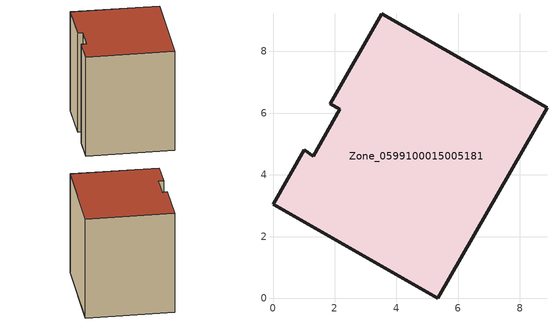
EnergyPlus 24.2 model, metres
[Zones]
Zone_0599100015005181
 floor ground (C_G): 1.01,4.82 1.3,4.6 2.16,6.13 1.85,6.3 3.52,9.22 8.88,6.17 5.34,0 0,3.04 z0.77
 wall outside (C_F): 2.16,6.13 1.3,4.6 1.01,4.82 0,3.04 5.34,0 8.88,6.17 3.52,9.22 1.85,6.3 2.16,6.13 z0.77:8.27
 roof outside (C_R): 1.3,4.6 1.01,4.82 0,3.04 5.34,0 8.88,6.17 3.52,9.22 1.85,6.3 2.16,6.13 z8.27
[BUILDING]
Pand.0599100015005181: North Axis=0; Terrain=City; Loads Convergence Tolerance Value=0.04; Temperature Convergence Tolerance Value=0.4; Solar Distribution=FullExterior; Maximum Number of Warmup Days=25; Minimum Number of Warmup Days=1
[Site:Location]
Rotterdam.The.Hague.AP_ZH_NLD Design_Conditions: Latitude=51.96; Longitude=4.45; Time Zone=1; Elevation=-4.5
[SITE:GROUNDTEMPERATURE:BUILDINGSURFACE]
18, 18, 18, 18, 18, 18, 18, 18, 18, 18, 18, 18
[MATERIAL] Thermal Absorptance=0.9; Solar Absorptance=0.7; Visible Absorptance=0.7
Name | Roughness | Thickness | Conductivity | Density | Specific Heat
G.TC.1946-1964 | MediumSmooth | 0.15 | 1 | 540 | 1210
F.TC.1946-1964 | Rough | 0.3 | 0.857143 | 1920 | 840
R.TC.1946-1964 | MediumRough | 0.2 | 0.235294 | 1500 | 1000
[CONSTRUCTION]
C_G: G.TC.1946-1964
C_F: F.TC.1946-1964
C_R: R.TC.1946-1964
[ZONE]
Zone_0599100015005181: Type=1; Multiplier=1; Ceiling Height=Autocalculate; Volume=Autocalculate; Floor Area=autocalculate; Part of Total Floor Area=Yes
[ZONEINFILTRATION:DESIGNFLOWRATE]
Infil_Zone_0599100015005181: Zone or ZoneList or Space or SpaceList=Zone_0599100015005181; Schedule=AlwaysOn; Design Flow Rate Calculation Method=Flow/Area; Flow Rate per Floor Area=0.003; Constant Term Coefficient=1; Temperature Term Coefficient=0; Velocity Term Coefficient=0; Velocity Squared Term Coefficient=0
[HVACTEMPLATE:ZONE:IDEALLOADSAIRSYSTEM]
Zone_0599100015005181: Maximum Heating Supply Air Temperature=50; Minimum Cooling Supply Air Temperature=13; Maximum Heating Supply Air Humidity Ratio=0.0156; Minimum Cooling Supply Air Humidity Ratio=0.0077; Heating Limit=NoLimit; Cooling Limit=NoLimit; Dehumidification Control Type=ConstantSensibleHeatRatio; Cooling Sensible Heat Ratio=0.7; Dehumidification Setpoint=60; Humidification Control Type=None; Humidification Setpoint=30; Outdoor Air Method=None; Outdoor Air Flow Rate per Person=0.00944; Outdoor Air Flow Rate per Zone Floor Area=0; Outdoor Air Flow Rate per Zone=0; Demand Controlled Ventilation Type=None; Outdoor Air Economizer Type=NoEconomizer; Heat Recovery Type=None; Sensible Heat Recovery Effectiveness=0.7; Latent Heat Recovery Effectiveness=0.65
[ZONECONTROL:THERMOSTAT]
ThermostatControl_Zone_0599100015005181: Zone or ZoneList=Zone_0599100015005181; Control Type Schedule=DualSetpointControlType; Control 1=Thermostat_Zone_0599100015005181; Temperature Difference Between Cutout And Setpoint=0
[THERMOSTATSETPOINT:DUALSETPOINT]
Thermostat_Zone_0599100015005181: Heating Setpoint Temperature Schedule=HeatingSetpoint_Zone_0599100015005181; Cooling Setpoint Temperature Schedule=CoolingSetpoint_Zone_0599100015005181
[SCHEDULE:COMPACT]
HeatingSetpoint_Zone_0599100015005181: Through: 12/31, For: AllDays, Until: 24:00, 21
CoolingSetpoint_Zone_0599100015005181: Through: 12/31, For: AllDays, Until: 24:00, 24
DualSetpointControlType: Through: 12/31, For: AllDays, Until: 24:00, 4
AlwaysOn: Through: 12/31, For: AllDays, Until: 24:00, 1
